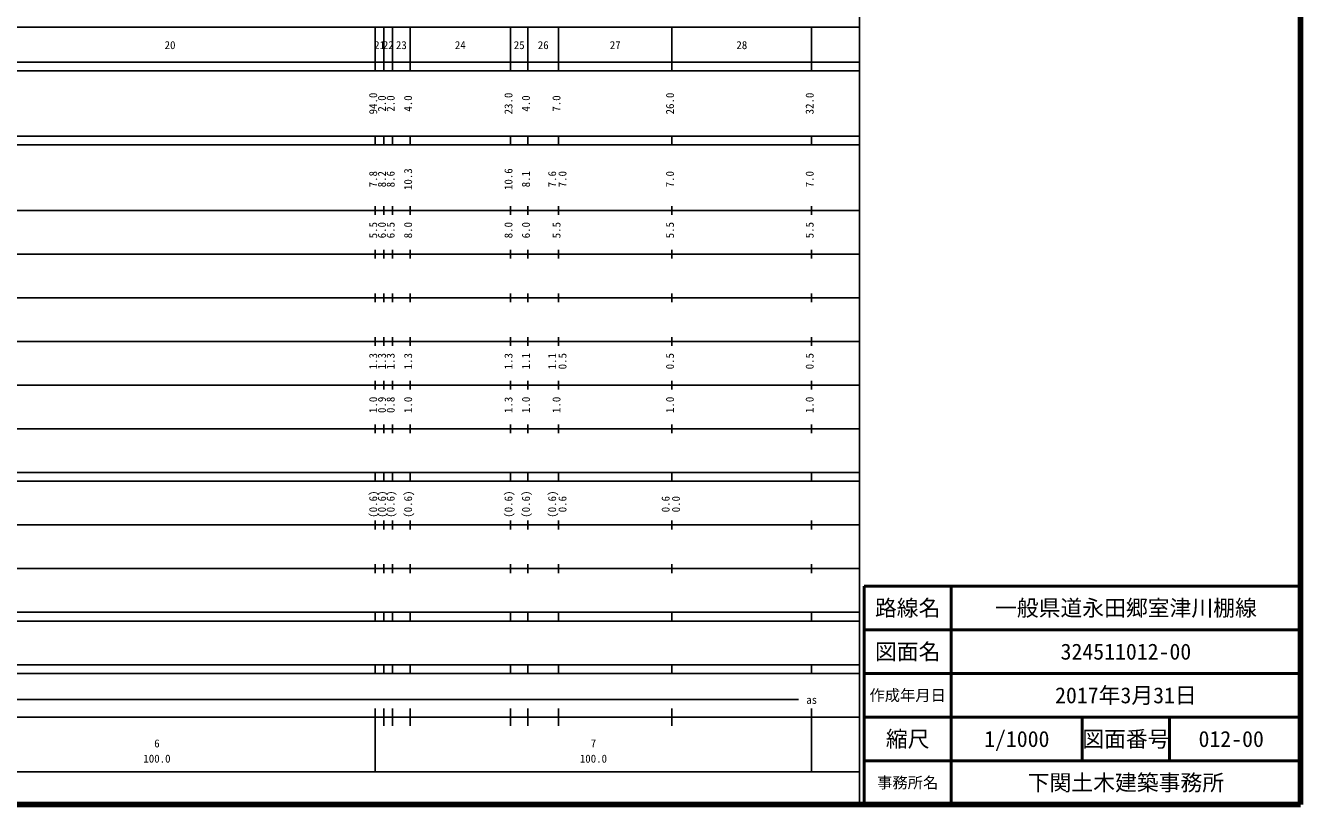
# Model space of a CAD drawing. Units: millimetres on the paper, enlarged 1000 times. Extents: x 40000 to 680000, y 20000 to 380000.
# Drawn here: x 387884 to 680000, y 20000 to 198357 of the extents above; entities that cross this region are included whole.
import ezdxf
from ezdxf.enums import TextEntityAlignment as Align

# ---------------------------------------------------------------- set-up
doc = ezdxf.new("R2010")
doc.units = ezdxf.units.MM
doc.header["$LTSCALE"] = 1000
for name, color, linetype, lineweight in [('M-TTL', 2, 'Continuous', 140), ('M-TTL-BAND', 7, 'Continuous', 25), ('M-TTL-FRAM', 2, 'Continuous', 50), ('M-TTL-LINE', 7, 'Continuous', 50)]:
    doc.layers.add(name, color=color, linetype=linetype, lineweight=lineweight)
doc.layers.add('M-TTL-TXT', color=7, linetype='Continuous')
doc.styles.add('ＭＳ ゴシック', font='')
doc.styles.get('ＭＳ ゴシック').set_extended_font_data('MS Gothic')

msp = doc.modelspace()

# ---------------------------------------------------------------- linework, layer by layer
at = {"layer": 'M-TTL'}
for p, q in [((680000, 20000), (680000, 380000)), ((40000, 20000), (680000, 20000))]:
    msp.add_line(p, q, dxfattribs=at)
at = {"layer": 'M-TTL-BAND'}
for p, q in [((579000, 20000), (579000, 370000)), ((68000, 198000), (579000, 198000)), ((468000, 188000), (468000, 198000)), ((470000, 188000), (470000, 198000)), ((472000, 188000), (472000, 198000)), ((476000, 188000), (476000, 198000)), ((499000, 188000), (499000, 198000)), ((503000, 188000), (503000, 198000)), ((510000, 188000), (510000, 198000)), ((536000, 188000), (536000, 198000)), ((568000, 188000), (568000, 198000)), ((40000, 190000), (579000, 190000)), ((40000, 188000), (579000, 188000)), ((40000, 173000), (579000, 173000)), ((468000, 171000), (468000, 173000)), ((470000, 171000), (470000, 173000)), ((472000, 171000), (472000, 173000)), ((476000, 171000), (476000, 173000)), ((499000, 171000), (499000, 173000)), ((503000, 171000), (503000, 173000)), ((510000, 171000), (510000, 173000)), ((536000, 171000), (536000, 173000)), ((568000, 171000), (568000, 173000)), ((40000, 171000), (579000, 171000)), ((40000, 156000), (579000, 156000)), ((468000, 155000), (468000, 157000)), ((470000, 155000), (470000, 157000)), ((472000, 155000), (472000, 157000)), ((476000, 155000), (476000, 157000)), ((499000, 155000), (499000, 157000)), ((503000, 155000), (503000, 157000)), ((510000, 155000), (510000, 157000)), ((536000, 155000), (536000, 157000)), ((568000, 155000), (568000, 157000)), ((468000, 145000), (468000, 147000)), ((470000, 145000), (470000, 147000)), ((472000, 145000), (472000, 147000)), ((476000, 145000), (476000, 147000)), ((499000, 145000), (499000, 147000)), ((503000, 145000), (503000, 147000)), ((510000, 145000), (510000, 147000)), ((536000, 145000), (536000, 147000)), ((568000, 145000), (568000, 147000)), ((46000, 146000), (579000, 146000)), ((52000, 136000), (579000, 136000)), ((468000, 135000), (468000, 137000)), ((470000, 135000), (470000, 137000)), ((472000, 135000), (472000, 137000)), ((476000, 135000), (476000, 137000)), ((499000, 135000), (499000, 137000)), ((503000, 135000), (503000, 137000)), ((510000, 135000), (510000, 137000)), ((536000, 135000), (536000, 137000)), ((568000, 135000), (568000, 137000)), ((46000, 126000), (579000, 126000)), ((468000, 125000), (468000, 127000)), ((470000, 125000), (470000, 127000)), ((472000, 125000), (472000, 127000)), ((476000, 125000), (476000, 127000)), ((499000, 125000), (499000, 127000)), ((503000, 125000), (503000, 127000)), ((510000, 125000), (510000, 127000)), ((536000, 125000), (536000, 127000)), ((568000, 125000), (568000, 127000)), ((468000, 115000), (468000, 117000)), ((470000, 115000), (470000, 117000)), ((472000, 115000), (472000, 117000)), ((476000, 115000), (476000, 117000)), ((499000, 115000), (499000, 117000)), ((503000, 115000), (503000, 117000)), ((510000, 115000), (510000, 117000)), ((536000, 115000), (536000, 117000)), ((568000, 115000), (568000, 117000)), ((52000, 116000), (579000, 116000)), ((46000, 106000), (579000, 106000)), ((468000, 105000), (468000, 107000)), ((470000, 105000), (470000, 107000)), ((472000, 105000), (472000, 107000)), ((476000, 105000), (476000, 107000)), ((499000, 105000), (499000, 107000)), ((503000, 105000), (503000, 107000)), ((510000, 105000), (510000, 107000)), ((536000, 105000), (536000, 107000)), ((568000, 105000), (568000, 107000)), ((40000, 96000), (579000, 96000)), ((40000, 94000), (579000, 94000)), ((468000, 94000), (468000, 96000)), ((470000, 94000), (470000, 96000)), ((472000, 94000), (472000, 96000)), ((476000, 94000), (476000, 96000)), ((499000, 94000), (499000, 96000)), ((503000, 94000), (503000, 96000)), ((510000, 94000), (510000, 96000)), ((536000, 94000), (536000, 96000)), ((568000, 94000), (568000, 96000)), ((468000, 83000), (468000, 85000)), ((470000, 83000), (470000, 85000)), ((472000, 83000), (472000, 85000)), ((476000, 83000), (476000, 85000)), ((499000, 83000), (499000, 85000)), ((503000, 83000), (503000, 85000)), ((510000, 83000), (510000, 85000)), ((536000, 83000), (536000, 85000)), ((568000, 83000), (568000, 85000)), ((49000, 84000), (579000, 84000)), ((40000, 74000), (579000, 74000)), ((468000, 73000), (468000, 75000)), ((470000, 73000), (470000, 75000)), ((472000, 73000), (472000, 75000)), ((476000, 73000), (476000, 75000)), ((499000, 73000), (499000, 75000)), ((503000, 73000), (503000, 75000)), ((510000, 73000), (510000, 75000)), ((536000, 73000), (536000, 75000)), ((568000, 73000), (568000, 75000)), ((40000, 64000), (579000, 64000)), ((40000, 62000), (579000, 62000)), ((468000, 62000), (468000, 64000)), ((470000, 62000), (470000, 64000)), ((472000, 62000), (472000, 64000)), ((476000, 62000), (476000, 64000)), ((499000, 62000), (499000, 64000)), ((503000, 62000), (503000, 64000)), ((510000, 62000), (510000, 64000)), ((536000, 62000), (536000, 64000)), ((568000, 62000), (568000, 64000)), ((40000, 52000), (579000, 52000)), ((40000, 50000), (579000, 50000)), ((468000, 50000), (468000, 52000)), ((470000, 50000), (470000, 52000)), ((472000, 50000), (472000, 52000)), ((476000, 50000), (476000, 52000)), ((499000, 50000), (499000, 52000)), ((503000, 50000), (503000, 52000)), ((510000, 50000), (510000, 52000)), ((536000, 50000), (536000, 52000)), ((568000, 50000), (568000, 52000)), ((71000, 44000), (565000, 44000)), ((468000, 27500), (468000, 42000)), ((470000, 38000), (470000, 42000)), ((472000, 38000), (472000, 42000)), ((476000, 38000), (476000, 42000)), ((499000, 38000), (499000, 42000)), ((503000, 38000), (503000, 42000)), ((510000, 38000), (510000, 42000)), ((536000, 38000), (536000, 42000)), ((568000, 27500), (568000, 42000)), ((40000, 40000), (579000, 40000)), ((68000, 27500), (579000, 27500))]:
    msp.add_line(p, q, dxfattribs=at)
at = {"layer": 'M-TTL-FRAM'}
for p, q in [((680000, 70000), (580000, 70000)), ((580000, 70000), (580000, 20000))]:
    msp.add_line(p, q, dxfattribs=at)
at = {"layer": 'M-TTL-LINE'}
for p, q in [((600000, 70000), (600000, 20000)), ((680000, 60000), (580000, 60000)), ((680000, 50000), (580000, 50000)), ((680000, 40000), (580000, 40000)), ((630000, 40000), (630000, 30000)), ((650000, 40000), (650000, 30000)), ((680000, 30000), (580000, 30000))]:
    msp.add_line(p, q, dxfattribs=at)

# ---------------------------------------------------------------- texts
at = {"layer": 'M-TTL-BAND', "style": 'ＭＳ ゴシック'}
for s, p in [('20', (421000, 192405)), ('21', (469000, 192405)), ('22', (471000, 192405)), ('23', (474000, 192405)), ('24', (487500, 192405)), ('25', (501000, 192405)), ('26', (506500, 192405)), ('27', (523000, 192405)), ('28', (552000, 192405)), ('as', (568000, 42500)), ('6', (418000, 32523)), ('7', (518000, 32523)), ('100.0', (418000, 29033)), ('100.0', (518000, 29033))]:
    msp.add_text(s, height=1833, dxfattribs=at).set_placement(p, align=Align.BOTTOM_CENTER)
for s, p in [('94.0', (469000, 180500)), ('2.0', (471000, 180500)), ('2.0', (473000, 180500)), ('4.0', (477000, 180500)), ('23.0', (500000, 180500)), ('4.0', (504000, 180500)), ('7.0', (511000, 180500)), ('26.0', (537000, 180500)), ('32.0', (569000, 180500)), ('7.8', (469000, 163174)), ('8.2', (471000, 163174)), ('8.6', (473000, 163174)), ('10.3', (477000, 163174)), ('10.6', (500000, 163174)), ('8.1', (504000, 163174)), ('7.6', (510000, 163174)), ('7.0', (512370, 163174)), ('7.0', (537000, 163174)), ('7.0', (569000, 163174)), ('5.5', (469000, 151500)), ('6.0', (471000, 151500)), ('6.5', (473000, 151500)), ('8.0', (477000, 151500)), ('8.0', (500000, 151500)), ('6.0', (504000, 151500)), ('5.5', (511000, 151500)), ('5.5', (537000, 151500)), ('5.5', (569000, 151500)), ('1.3', (469000, 121500)), ('1.3', (471000, 121500)), ('1.3', (473000, 121500)), ('1.3', (477000, 121500)), ('1.3', (500000, 121500)), ('1.1', (504000, 121500)), ('1.1', (510000, 121500)), ('0.5', (512370, 121500)), ('0.5', (537000, 121500)), ('0.5', (569000, 121500)), ('1.0', (469000, 111500)), ('0.9', (471000, 111500)), ('0.8', (473000, 111500)), ('1.0', (477000, 111500)), ('1.3', (500000, 111500)), ('1.0', (504000, 111500)), ('1.0', (511000, 111500)), ('1.0', (537000, 111500)), ('1.0', (569000, 111500)), ('(0.6)', (469000, 88764)), ('(0.6)', (471000, 88764)), ('(0.6)', (473000, 88764)), ('(0.6)', (477000, 88764)), ('(0.6)', (500000, 88764)), ('(0.6)', (504000, 88764)), ('(0.6)', (510000, 88764)), ('0.6', (512370, 88764)), ('0.6', (536000, 88764)), ('0.0', (538370, 88764))]:
    msp.add_text(s, height=1833, rotation=90, dxfattribs=at).set_placement(p, align=Align.BOTTOM_CENTER)
at = {"layer": 'M-TTL-TXT', "style": 'ＭＳ ゴシック'}
for s, height, p in [('路線名', 3666, (590000, 65000)), ('路線名', 3666, (590000, 65000)), ('一般県道永田郷室津川棚線', 3666, (640000, 65000)), ('図面名', 3666, (590000, 55000)), ('図面名', 3666, (590000, 55000)), ('324511012-00', 3666, (640000, 55000)), ('2017年3月31日', 3666, (640000, 45000)), ('作成年月日', 2566, (590000, 45000)), ('作成年月日', 2566, (590000, 45000)), ('縮尺', 3666, (590000, 35000)), ('縮尺', 3666, (590000, 35000)), ('1/1000', 3666, (615000, 35000)), ('図面番号', 3666, (640000, 35000)), ('図面番号', 3666, (640000, 35000)), ('012-00', 3666, (664125, 35000)), ('事務所名', 2566, (590000, 25000)), ('事務所名', 2566, (590000, 25000)), ('下関土木建築事務所', 3666, (640000, 25000))]:
    msp.add_text(s, height=height, dxfattribs=at).set_placement(p, align=Align.MIDDLE_CENTER)

doc.saveas('drawing.dxf')
